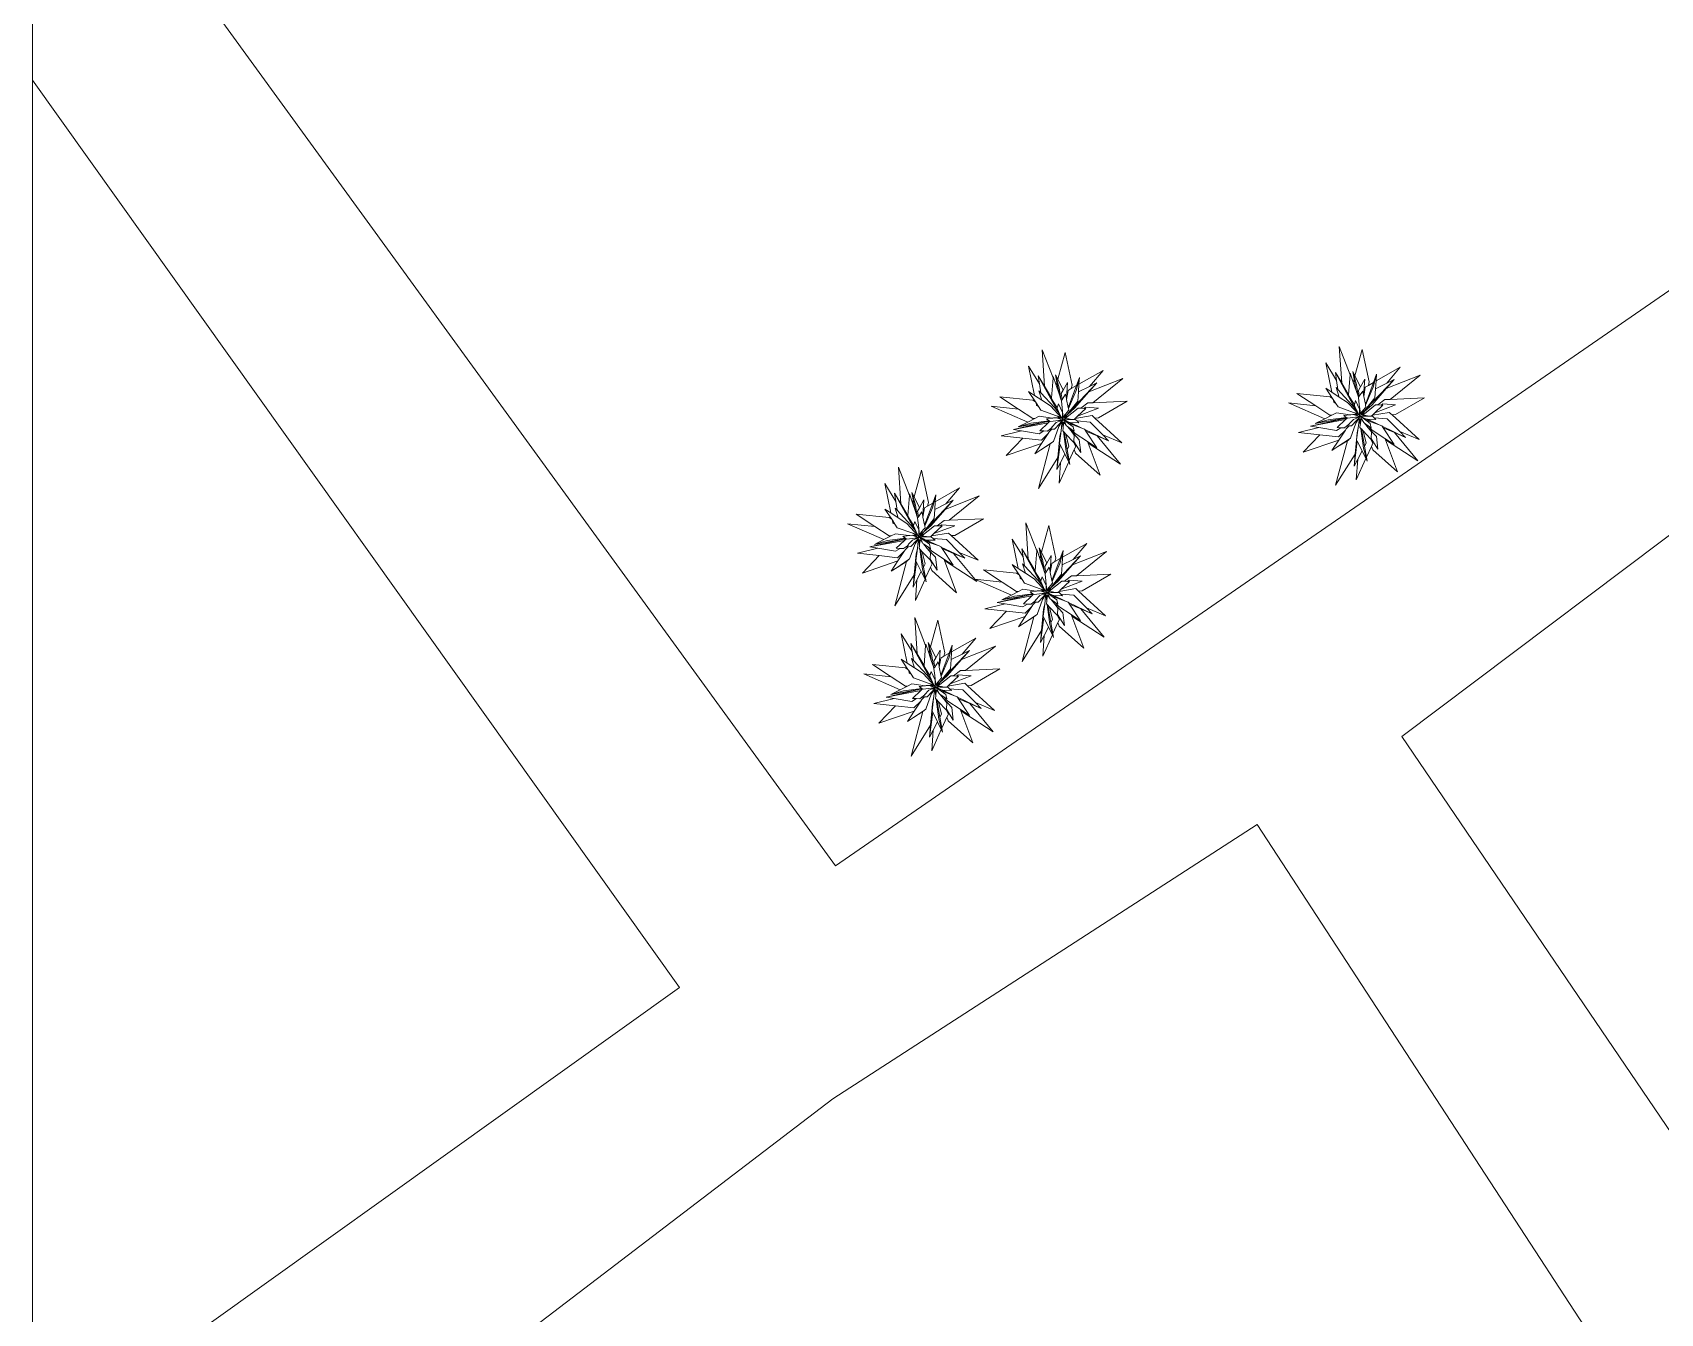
# Model space of a CAD drawing. Header units: metres. Extents: x -460 to 31334, y -1777 to 24987.
# Drawn here: x 244.245 to 246.042, y -583.875 to -582.461 of the extents above; entities that cross this region are included whole.
import ezdxf

# ---------------------------------------------------------------- set-up
doc = ezdxf.new("R2010")
doc.units = ezdxf.units.M
doc.header["$MEASUREMENT"] = 0
doc.layers.add('01 FURNITURE', color=8, linetype='Continuous')
doc.layers.add('TREES PLANTS', color=82, linetype='Continuous', lineweight=5)
picture_1 = doc.add_image_def('image5.png', size_in_pixel=(1080, 1920))

# ---------------------------------------------------------------- blocks, each defined once
blk = doc.blocks.new('TREES_05')
at = {"layer": 'TREES PLANTS', "color": 82, "true_color": 0x34d100}
for p, q in [((-0.428, 0.398), (-0.638, 0.925)), ((-0.638, 0.925), (-0.261, 0.46)), ((-0.284, 0.993), (-0.026, 0.547)), ((-0.261, 0.46), (-0.284, 0.993)), ((-0.023, 0.491), (0.361, 0.911)), ((0.361, 0.911), (0.238, 0.613)), ((0.254, 0.527), (0.691, 0.89)), ((0.691, 0.89), (0.365, 0.388)), ((-0.547, 0.244), (-0.76, 0.618)), ((-0.76, 0.618), (-0.514, 0.409)), ((-0.571, 0.523), (-0.103, 0.082)), ((-0.514, 0.409), (-0.571, 0.523)), ((-0.571, 0.523), (-0.428, 0.398)), ((-0.191, 0.348), (-0.175, 0.547)), ((-0.175, 0.547), (-0.053, 0.224)), ((-0.026, 0.547), (-0.023, 0.491)), ((0.039, 0.417), (0.238, 0.613)), ((0.329, 0.702), (0.156, 0.337)), ((0.254, 0.527), (0.179, 0.352)), ((0.179, 0.352), (0.437, 0.523)), ((0.238, 0.613), (0.329, 0.702)), ((0.329, 0.702), (0.254, 0.527)), ((0.437, 0.523), (0.343, 0.379)), ((0.365, 0.388), (0.864, 0.575)), ((0.864, 0.575), (0.52, 0.191)), ((-0.427, 0.235), (-0.514, 0.409)), ((-0.428, 0.398), (-0.179, 0.181)), ((-0.257, 0.38), (-0.261, 0.46)), ((-0.175, 0.272), (-0.257, 0.38)), ((-0.173, 0.32), (-0.191, 0.348)), ((-0.176, 0.233), (-0.175, 0.272)), ((-0.175, 0.272), (-0.173, 0.32)), ((-0.173, 0.32), (-0.172, 0.349)), ((-0.172, 0.349), (-0.053, 0.224)), ((-0.06, 0.449), (-0.023, 0.491)), ((-0.018, 0.188), (-0.06, 0.449)), ((0.023, 0.214), (0.039, 0.417)), ((0.133, 0.289), (0.047, 0.108)), ((0.089, 0.163), (0.133, 0.289)), ((0.133, 0.289), (0.148, 0.332)), ((0.148, 0.332), (0.156, 0.337)), ((0.156, 0.337), (0.179, 0.352)), ((0.343, 0.379), (0.215, 0.185)), ((0.314, 0.249), (0.512, 0.271)), ((0.343, 0.379), (0.365, 0.388)), ((0.512, 0.271), (0.343, 0.167)), ((-1.037, 0.03), (-0.533, 0.138)), ((-0.624, -0.084), (-1.037, 0.03)), ((-0.45, 0.199), (-0.652, 0.252)), ((-0.652, 0.252), (-0.525, 0.204)), ((-0.652, 0.252), (-0.547, 0.244)), ((-0.624, -0.084), (-0.454, 0.001)), ((-0.574, 0.069), (-0.325, 0.049)), ((-0.454, 0.001), (-0.574, 0.069)), ((-0.547, 0.244), (-0.427, 0.235)), ((-0.533, 0.138), (-0.479, 0.124)), ((-0.479, 0.124), (-0.525, 0.204)), ((-0.525, 0.204), (-0.24, 0.098)), ((-0.451, 0.075), (-0.479, 0.124)), ((-0.401, -0.03), (-0.454, 0.001)), ((-0.308, 0.053), (-0.451, 0.075)), ((-0.171, 0.08), (-0.45, 0.199)), ((-0.427, 0.235), (-0.285, 0.225)), ((-0.391, 0.036), (-0.325, 0.049)), ((-0.312, -0.018), (-0.391, 0.036)), ((-0.325, 0.049), (-0.308, 0.053)), ((-0.308, 0.053), (-0.188, 0.077)), ((-0.285, 0.225), (-0.103, 0.082)), ((-0.188, 0.077), (-0.24, 0.098)), ((-0.24, 0.098), (-0.184, 0.078)), ((-0.188, 0.077), (-0.184, 0.078)), ((-0.184, 0.078), (-0.171, 0.08)), ((-0.179, 0.181), (-0.075, 0.063)), ((-0.019, 0.037), (-0.176, 0.233)), ((-0.171, 0.08), (-0.144, 0.086)), ((-0.144, 0.086), (-0.104, 0.052)), ((-0.021, 0.016), (-0.104, 0.052)), ((-0.104, 0.052), (-0.094, 0.044)), ((-0.103, 0.082), (-0.062, 0.049)), ((-0.094, 0.044), (-0.043, 0.025)), ((-0.094, 0.044), (-0.08, 0.032)), ((-0.06, 0.024), (-0.08, 0.032)), ((-0.08, 0.032), (-0.066, 0.02)), ((-0.075, 0.063), (-0.062, 0.049)), ((-0.044, 0.042), (-0.075, 0.063)), ((-0.066, 0.02), (-0.054, 0.019)), ((-0.066, 0.02), (-0.059, 0.014)), ((-0.062, 0.049), (-0.046, 0.037)), ((-0.06, 0.024), (-0.054, 0.019)), ((-0.052, 0.021), (-0.06, 0.024)), ((-0.05, 0.015), (-0.059, 0.014)), ((-0.059, 0.014), (-0.058, 0.014)), ((-0.055, 0.013), (-0.058, 0.014)), ((-0.058, 0.014), (-0.056, 0.012)), ((-0.055, 0.013), (-0.056, 0.012)), ((-0.056, 0.012), (-0.052, 0.008)), ((-0.046, 0.012), (-0.055, 0.013)), ((-0.054, 0.019), (-0.053, 0.019)), ((-0.053, 0.224), (-0.018, 0.188)), ((-0.052, 0.021), (-0.053, 0.019)), ((-0.053, 0.019), (-0.045, 0.018)), ((-0.045, 0.018), (-0.052, 0.021)), ((-0.052, 0.008), (-0.047, 0.007)), ((-0.052, 0.008), (-0.049, 0.006)), ((-0.042, 0.016), (-0.05, 0.015)), ((-0.05, 0.015), (-0.046, 0.012)), ((-0.047, 0.007), (-0.049, 0.006)), ((-0.049, 0.006), (-0.046, 0.004)), ((-0.044, 0.042), (-0.046, 0.037)), ((-0.046, 0.037), (-0.021, 0.016)), ((-0.046, 0.004), (-0.029, 0.002)), ((-0.046, 0.004), (-0.042, 0)), ((-0.045, 0.018), (-0.039, 0.017)), ((-0.029, 0.031), (-0.044, 0.042)), ((-0.043, 0.025), (-0.028, 0.01)), ((-0.043, 0.025), (-0.039, 0.023)), ((-0.039, 0.017), (-0.042, 0.016)), ((-0.028, 0.01), (-0.042, 0.016)), ((-0.029, 0.002), (-0.042, 0)), ((-0.042, 0), (-0.041, 0)), ((-0.041, 0), (-0.029, 0.002)), ((-0.039, 0.023), (-0.028, 0.01)), ((-0.039, 0.023), (-0.021, 0.016)), ((-0.019, 0.037), (-0.019, 0.035)), ((-0.016, 0.033), (-0.019, 0.037)), ((-0.018, 0.188), (-0.001, 0.169)), ((-0.013, 0.053), (-0.016, 0.033)), ((-0.012, 0.06), (-0.013, 0.053)), ((-0.008, 0.055), (-0.013, 0.053)), ((-0.011, 0.067), (-0.012, 0.06)), ((-0.008, 0.055), (-0.012, 0.06)), ((-0.009, 0.086), (-0.011, 0.067)), ((-0.003, 0.053), (-0.011, 0.067)), ((-0.008, 0.005), (-0.011, -0.003)), ((-0.006, 0.109), (-0.009, 0.086)), ((-0.009, 0.086), (-0.002, 0.065)), ((-0.003, 0.047), (-0.008, 0.055)), ((0, 0.008), (-0.008, 0.005)), ((-0.001, 0.145), (-0.006, 0.109)), ((-0.003, 0.089), (-0.006, 0.109)), ((-0.003, 0.089), (-0.002, 0.079)), ((-0.002, 0.085), (-0.003, 0.089)), ((-0.003, 0.053), (-0.002, 0.065)), ((-0.003, 0.047), (-0.003, 0.053)), ((-0.003, 0.007), (-0.003, 0.047)), ((-0.002, 0.085), (-0.001, 0.145)), ((-0.002, 0.079), (-0.002, 0.085)), ((-0.002, 0.065), (-0.002, 0.079)), ((-0.001, 0.169), (0, 0.188)), ((-0.001, 0.145), (-0.001, 0.169)), ((0, 0.188), (0.023, 0.214)), ((0.008, 0.003), (0, 0.008)), ((0.023, 0.049), (0.002, 0.008)), ((0.004, 0.006), (0.031, 0.043)), ((0.038, 0.02), (0.007, 0.004)), ((0.008, -0.006), (0.008, 0.003)), ((0.023, 0.214), (0.049, 0.242)), ((0.029, 0.061), (0.023, 0.049)), ((0.031, 0.044), (0.023, 0.049)), ((0.047, 0.097), (0.029, 0.061)), ((0.045, 0.088), (0.029, 0.061)), ((0.031, 0.044), (0.045, 0.088)), ((0.031, 0.043), (0.061, 0.083)), ((0.031, 0.043), (0.031, 0.044)), ((0.036, -0.003), (0.051, 0.001)), ((0.046, 0.024), (0.037, 0.016)), ((0.037, 0.016), (0.038, 0.02)), ((0.046, 0.024), (0.038, 0.02)), ((0.041, 0.011), (0.053, 0.021)), ((0.055, 0.009), (0.041, 0.011)), ((0.089, 0.163), (0.045, 0.088)), ((0.053, 0.028), (0.046, 0.024)), ((0.049, 0.242), (0.047, 0.108)), ((0.047, 0.108), (0.047, 0.097)), ((0.054, 0.002), (0.048, -0.001)), ((0.048, -0.001), (0.051, 0.001)), ((0.051, 0.007), (0.055, 0.008)), ((0.055, 0.007), (0.051, 0.007)), ((0.051, 0.001), (0.055, 0.005)), ((0.066, 0.035), (0.053, 0.028)), ((0.053, 0.021), (0.053, 0.028)), ((0.053, 0.021), (0.06, 0.026)), ((0.054, 0.002), (0.055, 0.002)), ((0.055, 0.002), (0.054, 0.002)), ((0.055, 0.008), (0.055, 0.009)), ((0.055, 0.008), (0.056, 0.009)), ((0.056, 0.009), (0.055, 0.009)), ((0.055, 0.005), (0.055, 0.007)), ((0.057, 0.006), (0.055, 0.007)), ((0.055, 0.005), (0.057, 0.006)), ((0.062, 0.006), (0.055, 0.002)), ((0.055, 0.002), (0.07, 0.005)), ((0.055, 0.002), (0.055, 0.002)), ((0.059, 0.009), (0.056, 0.009)), ((0.057, 0.006), (0.059, 0.009)), ((0.066, 0.008), (0.059, 0.009)), ((0.06, 0.026), (0.08, 0.043)), ((0.06, 0.026), (0.066, 0.035)), ((0.061, 0.083), (0.089, 0.163)), ((0.061, 0.083), (0.112, 0.154)), ((0.066, 0.008), (0.062, 0.006)), ((0.07, 0.005), (0.062, 0.006)), ((0.08, 0.043), (0.066, 0.035)), ((0.075, 0.007), (0.066, 0.008)), ((0.07, 0.005), (0.075, 0.007)), ((0.119, 0.001), (0.073, -0.008)), ((0.119, 0.001), (0.075, 0.007)), ((0.098, 0.052), (0.08, 0.043)), ((0.107, 0.064), (0.098, 0.052)), ((0.149, 0.122), (0.107, 0.064)), ((0.107, 0.064), (0.178, 0.121)), ((0.112, 0.154), (0.183, 0.169)), ((0.134, -0.001), (0.119, 0.001)), ((0.215, 0.185), (0.149, 0.122)), ((0.183, 0.169), (0.149, 0.122)), ((0.188, 0.006), (0.175, -0.007)), ((0.178, 0.121), (0.314, 0.249)), ((0.178, 0.121), (0.241, 0.171)), ((0.188, 0.006), (0.496, 0.048)), ((0.197, 0.015), (0.188, 0.006)), ((0.465, 0.063), (0.197, 0.015)), ((0.227, 0.043), (0.197, 0.015)), ((0.349, 0.159), (0.227, 0.043)), ((0.227, 0.043), (0.416, 0.089)), ((0.241, 0.171), (0.343, 0.167)), ((0.343, 0.167), (0.357, 0.167)), ((0.349, 0.159), (0.416, 0.194)), ((0.357, 0.167), (0.349, 0.159)), ((0.537, 0.026), (0.388, -0.048)), ((0.416, 0.194), (0.467, 0.171)), ((0.416, 0.089), (0.465, 0.063)), ((0.635, 0.094), (0.465, 0.063)), ((0.52, 0.191), (0.467, 0.171)), ((0.467, 0.171), (0.635, 0.094)), ((0.496, 0.048), (0.696, 0.105)), ((0.655, 0.085), (0.537, 0.026)), ((0.537, 0.026), (0.664, -0.04)), ((0.696, 0.105), (0.635, 0.094)), ((0.696, 0.105), (0.655, 0.085)), ((0.655, 0.085), (0.986, -0.064)), ((-1.082, -0.327), (-0.644, -0.158)), ((-0.492, -0.061), (-0.692, -0.118)), ((-0.692, -0.118), (-0.624, -0.084)), ((-0.692, -0.118), (-0.576, -0.097)), ((-0.679, -0.387), (-0.115, -0.079)), ((-0.667, -0.156), (-0.53, -0.11)), ((-0.644, -0.158), (-0.667, -0.156)), ((-0.335, -0.182), (-0.644, -0.158)), ((-0.576, -0.097), (-0.397, -0.065)), ((-0.53, -0.11), (-0.576, -0.097)), ((-0.53, -0.11), (-0.397, -0.065)), ((-0.516, -0.29), (-0.335, -0.182)), ((-0.313, -0.036), (-0.492, -0.061)), ((-0.415, -0.348), (-0.184, -0.136)), ((-0.312, -0.018), (-0.401, -0.03)), ((-0.397, -0.065), (-0.313, -0.036)), ((-0.321, -0.183), (-0.335, -0.182)), ((-0.205, -0.109), (-0.321, -0.183)), ((-0.313, -0.036), (-0.29, -0.029)), ((-0.296, -0.029), (-0.312, -0.018)), ((-0.298, -0.33), (-0.211, -0.198)), ((-0.29, -0.029), (-0.296, -0.029)), ((-0.183, -0.017), (-0.29, -0.029)), ((-0.242, -0.074), (-0.111, -0.011)), ((-0.179, -0.092), (-0.242, -0.074)), ((-0.211, -0.198), (-0.083, -0.076)), ((-0.205, -0.109), (-0.089, -0.058)), ((-0.179, -0.092), (-0.205, -0.109)), ((-0.184, -0.136), (-0.115, -0.079)), ((-0.075, -0.004), (-0.183, -0.017)), ((-0.183, -0.017), (-0.12, -0.01)), ((-0.172, -0.094), (-0.179, -0.092)), ((-0.08, -0.051), (-0.172, -0.094)), ((-0.059, -0.104), (-0.144, -0.345)), ((-0.075, -0.004), (-0.12, -0.01)), ((-0.12, -0.01), (-0.069, -0.006)), ((-0.115, -0.079), (-0.089, -0.058)), ((-0.111, -0.011), (-0.054, -0.012)), ((-0.089, -0.058), (-0.08, -0.051)), ((-0.083, -0.076), (-0.048, -0.043)), ((-0.066, -0.053), (-0.083, -0.076)), ((-0.057, -0.04), (-0.08, -0.051)), ((-0.044, -0.001), (-0.075, -0.004)), ((-0.069, -0.006), (-0.061, -0.004)), ((-0.069, -0.006), (-0.062, -0.005)), ((-0.066, -0.053), (-0.048, -0.043)), ((-0.061, -0.046), (-0.066, -0.053)), ((-0.062, -0.005), (-0.039, -0.003)), ((-0.061, -0.004), (-0.062, -0.005)), ((-0.061, -0.004), (-0.044, -0.001)), ((-0.061, -0.046), (-0.044, -0.039)), ((-0.057, -0.04), (-0.061, -0.046)), ((-0.042, -0.053), (-0.059, -0.104)), ((-0.051, -0.086), (-0.059, -0.104)), ((-0.047, -0.035), (-0.057, -0.04)), ((-0.039, -0.003), (-0.054, -0.012)), ((-0.054, -0.012), (0, -0.013)), ((-0.051, -0.086), (-0.03, -0.055)), ((-0.035, -0.055), (-0.051, -0.086)), ((-0.051, -0.371), (-0.023, -0.165)), ((-0.048, -0.043), (-0.043, -0.038)), ((-0.033, -0.029), (-0.047, -0.035)), ((-0.047, -0.035), (-0.044, -0.039)), ((-0.041, -0.001), (-0.044, -0.001)), ((-0.044, -0.039), (-0.043, -0.038)), ((-0.043, -0.038), (-0.033, -0.029)), ((-0.04, -0.049), (-0.042, -0.053)), ((-0.042, -0.053), (-0.037, -0.051)), ((-0.041, 0), (-0.041, -0.001)), ((-0.036, -0.036), (-0.04, -0.049)), ((-0.039, -0.048), (-0.04, -0.049)), ((-0.023, -0.029), (-0.039, -0.048)), ((-0.039, -0.048), (-0.037, -0.051)), ((-0.037, -0.051), (-0.03, -0.046)), ((-0.036, -0.036), (-0.023, -0.029)), ((-0.035, -0.035), (-0.036, -0.036)), ((-0.035, -0.035), (-0.023, -0.029)), ((-0.033, -0.029), (-0.035, -0.035)), ((-0.03, -0.046), (-0.035, -0.055)), ((-0.035, -0.055), (-0.03, -0.055)), ((0, -0.013), (-0.033, -0.029)), ((-0.033, -0.029), (-0.033, -0.029)), ((-0.03, -0.055), (-0.026, -0.049)), ((-0.028, -0.115), (-0.025, -0.105)), ((-0.024, -0.15), (-0.028, -0.115)), ((-0.026, -0.049), (-0.026, -0.056)), ((-0.026, -0.056), (-0.016, -0.057)), ((-0.026, -0.056), (-0.026, -0.078)), ((-0.026, -0.078), (-0.016, -0.057)), ((-0.026, -0.078), (-0.025, -0.105)), ((-0.025, -0.105), (-0.009, -0.06)), ((-0.024, -0.15), (-0.023, -0.165)), ((-0.023, -0.159), (-0.024, -0.15)), ((-0.01, -0.259), (-0.023, -0.159)), ((-0.023, -0.165), (-0.023, -0.159)), ((-0.016, -0.057), (-0.009, -0.042)), ((-0.011, -0.003), (-0.006, -0.01)), ((0.018, -0.219), (-0.01, -0.259)), ((-0.009, -0.06), (-0.007, -0.042)), ((-0.009, -0.06), (-0.005, -0.047)), ((-0.007, -0.042), (-0.006, -0.038)), ((-0.006, -0.01), (0.002, -0.012)), ((-0.006, -0.038), (-0.005, -0.047)), ((-0.005, -0.046), (-0.006, -0.038)), ((-0.005, -0.046), (0.008, -0.01)), ((-0.005, -0.047), (-0.005, -0.046)), ((0.002, -0.012), (0.008, -0.006)), ((0.008, -0.01), (0.014, -0.061)), ((0.009, -0.006), (0.043, -0.038)), ((0.027, -0.054), (0.009, -0.006)), ((0.014, -0.061), (0.018, -0.061)), ((0.014, -0.061), (0.016, -0.075)), ((0.016, -0.038), (0.025, -0.053)), ((0.019, -0.053), (0.016, -0.038)), ((0.018, -0.059), (0.016, -0.038)), ((0.016, -0.075), (0.018, -0.061)), ((0.016, -0.075), (0.032, -0.199)), ((0.018, -0.059), (0.019, -0.053)), ((0.018, -0.061), (0.018, -0.059)), ((0.025, -0.209), (0.018, -0.219)), ((0.018, -0.219), (0.056, -0.5)), ((0.019, -0.053), (0.02, -0.046)), ((0.02, -0.046), (0.025, -0.053)), ((0.025, -0.053), (0.026, -0.054)), ((0.027, -0.206), (0.025, -0.209)), ((0.114, -0.7), (0.025, -0.209)), ((0.026, -0.054), (0.027, -0.054)), ((0.026, -0.054), (0.028, -0.056)), ((0.028, -0.056), (0.027, -0.054)), ((0.032, -0.199), (0.027, -0.206)), ((0.033, -0.212), (0.027, -0.206)), ((0.048, -0.109), (0.028, -0.056)), ((0.033, -0.015), (0.134, -0.001)), ((0.057, -0.01), (0.033, -0.015)), ((0.057, -0.018), (0.033, -0.015)), ((0.038, -0.265), (0.033, -0.212)), ((0.052, -0.233), (0.033, -0.212)), ((0.073, -0.008), (0.036, -0.003)), ((0.056, -0.007), (0.036, -0.003)), ((0.049, -0.032), (0.036, -0.023)), ((0.04, -0.02), (0.057, -0.019)), ((0.043, -0.038), (0.049, -0.032)), ((0.043, -0.038), (0.061, -0.054)), ((0.118, -0.174), (0.048, -0.109)), ((0.106, -0.07), (0.049, -0.032)), ((0.154, -0.772), (0.052, -0.233)), ((0.175, -0.362), (0.052, -0.233)), ((0.057, -0.01), (0.056, -0.007)), ((0.064, -0.009), (0.056, -0.007)), ((0.064, -0.009), (0.057, -0.01)), ((0.057, -0.019), (0.057, -0.018)), ((0.064, -0.019), (0.057, -0.018)), ((0.057, -0.019), (0.064, -0.019)), ((0.061, -0.054), (0.148, -0.135)), ((0.061, -0.054), (0.106, -0.07)), ((0.073, -0.008), (0.064, -0.009)), ((0.178, -0.034), (0.064, -0.019)), ((0.106, -0.07), (0.34, -0.153)), ((0.119, -0.17), (0.134, -0.189)), ((0.175, -0.007), (0.134, -0.001)), ((0.154, -0.208), (0.134, -0.189)), ((0.134, -0.189), (0.18, -0.246)), ((0.148, -0.135), (0.151, -0.176)), ((0.193, -0.219), (0.151, -0.176)), ((0.151, -0.176), (0.154, -0.208)), ((0.258, -0.052), (0.178, -0.034)), ((0.367, -0.059), (0.178, -0.034)), ((0.18, -0.246), (0.178, -0.301)), ((0.215, -0.233), (0.193, -0.219)), ((0.215, -0.233), (0.32, -0.339)), ((0.37, -0.336), (0.215, -0.233)), ((0.587, -0.081), (0.258, -0.052)), ((0.34, -0.153), (0.355, -0.176)), ((0.355, -0.176), (0.366, -0.18)), ((0.355, -0.176), (0.47, -0.349)), ((0.366, -0.18), (0.379, -0.2)), ((0.388, -0.048), (0.367, -0.059)), ((1.067, -0.385), (0.379, -0.2)), ((0.379, -0.2), (0.47, -0.349)), ((0.776, -0.098), (0.388, -0.048)), ((0.587, -0.081), (1.067, -0.385)), ((0.776, -0.098), (0.587, -0.081)), ((0.986, -0.064), (0.664, -0.04)), ((0.664, -0.04), (0.776, -0.098)), ((-0.516, -0.29), (-1.082, -0.327)), ((-0.828, -0.538), (-0.553, -0.369)), ((-0.373, -0.444), (-0.828, -0.538)), ((-0.679, -0.387), (-0.516, -0.29)), ((-0.553, -0.369), (-0.679, -0.387)), ((-0.415, -0.348), (-0.553, -0.369)), ((-0.298, -0.33), (-0.446, -0.376)), ((-0.446, -0.376), (-0.415, -0.348)), ((-0.276, -0.432), (-0.433, -0.536)), ((-0.433, -0.536), (-0.373, -0.444)), ((-0.373, -0.444), (-0.298, -0.33)), ((-0.354, -0.983), (-0.301, -0.47)), ((-0.301, -0.47), (-0.276, -0.432)), ((-0.26, -0.421), (-0.276, -0.432)), ((-0.2, -0.382), (-0.26, -0.421)), ((-0.216, -0.412), (-0.26, -0.421)), ((-0.2, -0.382), (-0.216, -0.412)), ((-0.144, -0.345), (-0.2, -0.382)), ((-0.016, -0.471), (-0.161, -0.691)), ((-0.016, -0.44), (-0.051, -0.371)), ((-0.016, -0.44), (-0.016, -0.471)), ((0.039, -0.551), (-0.016, -0.44)), ((0.154, -0.772), (0.038, -0.265)), ((0.056, -0.5), (0.114, -0.7)), ((0.178, -0.301), (0.175, -0.362)), ((0.22, -0.371), (0.175, -0.646)), ((0.178, -0.301), (0.22, -0.371)), ((0.32, -0.339), (0.288, -0.628)), ((0.37, -0.336), (0.558, -0.885)), ((0.531, -0.442), (0.37, -0.336)), ((0.47, -0.349), (0.531, -0.442)), ((-0.161, -0.691), (-0.354, -0.983)), ((0.039, -0.551), (-0.206, -1.117)), ((-0.206, -1.117), (-0.161, -0.691)), ((0.114, -0.7), (0.039, -0.551)), ((0.175, -0.646), (0.154, -0.772)), ((0.251, -0.96), (0.175, -0.646)), ((0.288, -0.628), (0.251, -0.96)), ((0.558, -0.885), (0.288, -0.628))]:
    blk.add_line(p, q, dxfattribs=at)

msp = doc.modelspace()

# ---------------------------------------------------------------- linework, layer by layer
at = {"layer": '01 FURNITURE', "color": 250, "lineweight": 9}
msp.add_lwpolyline([(244.24487, -573.35795), (251.0819, -573.35795), (251.0819, -585.10217), (244.24487, -585.10217)], close=True, dxfattribs=at)
for points in [[(244.24487, -579.60717), (245.12609, -580.89047), (245.7369, -581.72777), (246.37812, -582.52153), (245.13131, -583.38135), (244.24487, -582.16084)], [(244.24487, -582.51414), (244.9592, -583.51552), (244.24487, -584.02627)], [(247.15065, -585.2892), (245.75663, -583.23865), (246.49654, -582.68214), (248.17747, -585.2892)], [(244.24487, -584.313), (245.12843, -583.63859), (245.59719, -583.33572), (246.51173, -584.73773), (245.6988, -585.2892)]]:
    msp.add_lwpolyline(points, dxfattribs=at)

# ---------------------------------------------------------------- block references
at = {"lineweight": 18, "xscale": 0.07120552588724219, "yscale": 0.07120552588724219, "zscale": 0.07120552588724219, "rotation": 270}
for p in [(245.38289, -582.88859), (245.71101, -582.88498), (245.22424, -583.01831), (245.36486, -583.07957), (245.24226, -583.18406)]:
    msp.add_blockref('TREES_05', p, dxfattribs=at)

# ---------------------------------------------------------------- pictures from other files: only their frames are drawn
at = {"layer": '01 FURNITURE', "color": 250, "lineweight": 9}
image = msp.add_image(picture_1, insert=(244.24487, -585.2892), size_in_units=(6.83703, 12.15472), dxfattribs=at)
image.dxf.flags = 7

doc.saveas('drawing.dxf')
